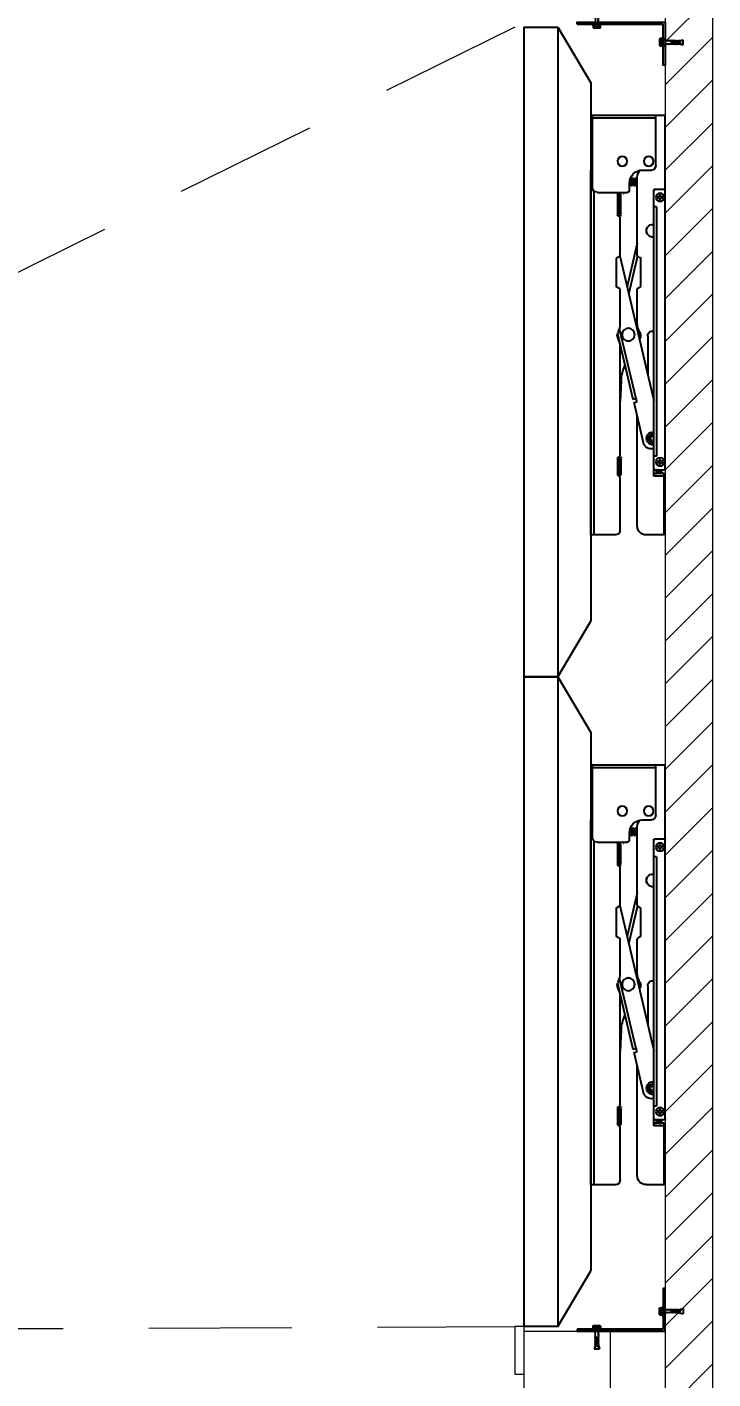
# Model space of a CAD drawing. Header units: millimetres. Extents: x 8133 to 62705, y 443 to 14530.
# Drawn here: x 44499 to 45218, y 4106 to 5525 of the extents above; entities that cross this region are included whole.
import ezdxf

# ---------------------------------------------------------------- set-up
doc = ezdxf.new("R2010")
doc.units = ezdxf.units.MM
doc.header["$LTSCALE"] = 300
doc.linetypes.add('D2', pattern=[6.5, 2.5, -1.5, 2.5])
doc.layers.get('Defpoints').update_dxf_attribs({"color": 163})
doc.layers.add('------19 Communication Etc', color=3, linetype='Continuous')
doc.layers.add('-----31 Base Plan', color=8, linetype='Continuous', lineweight=0)
doc.styles.get("Standard").update_dxf_attribs({"font": ''})
doc.styles.get('Standard').set_extended_font_data('Dotum')
doc.dimstyles.new('ML', dxfattribs={"dimscale": 600, "dimtxt": 0.18, "dimasz": 0.18, "dimexe": 0.18, "dimexo": 0.0625, "dimgap": 0.09, "dimtad": 1, "dimdsep": 46, "dimtxsty": 'Standard', "dimcen": 0.09, "dimclrd": 1, "dimclre": 1, "dimclrt": 1, "dimadec": 0, "dimazin": 0, "dimtfac": 1, "dimtdec": 4, "dimtix": 1, "dimtofl": 0, "dimtmove": 1, "dimatfit": 3, "dimfxl": 1, "dimtolj": 1, "dimtzin": 0, "dimarcsym": 0})

# ---------------------------------------------------------------- blocks, each defined once
blk = doc.blocks.new('55비디오월 s')
at = {"color": 3}
for p, q in [((7231.4, -79682.6), (7196.7, -79741.1)), ((7231.4, -79682.6), (7231.4, -80364.3)), ((7231.4, -80364.3), (7196.7, -80305.8))]:
    blk.add_line(p, q, dxfattribs=at)
at = {"color": 4, "linetype": 'Continuous', "lineweight": -3}
for p, q in [((7118.7, -80146.3), (7118.7, -79775.5)), ((7118.7, -79775.5), (7196.7, -79775.5)), ((7128.7, -79828), (7128.7, -79775.5)), ((7128.7, -79778.2), (7194.9, -79778.2)), ((7194.9, -79851.4), (7194.9, -79775.5)), ((7194.9, -79778.2), (7196.7, -79778.2)), ((7194.9, -79779.1), (7196.7, -79779.1)), ((7196.7, -79775.5), (7196.7, -79837.2)), ((7129.8, -79830.9), (7129.7, -79830.9)), ((7142.5, -79832.6), (7133.3, -79832.6)), ((7148.1, -79922.1), (7148.1, -79840.1)), ((7194.9, -79831.5), (7196.7, -79831.5)), ((7194.9, -79832.4), (7196.7, -79832.4)), ((7194.9, -79832.7), (7196.7, -79832.7)), ((7196.7, -80215.5), (7196.7, -79832.7)), ((7119.6, -79853), (7129.8, -79853)), ((7129.9, -79853), (7130.7, -79853)), ((7130.7, -80153.7), (7130.7, -79853)), ((7148.1, -79842.4), (7149.1, -79842.4)), ((7148.1, -79847.9), (7150, -79847.9)), ((7149.9, -79842.4), (7152.3, -79842.4)), ((7150.8, -79847.9), (7153.2, -79847.9)), ((7153.1, -79842.4), (7155.5, -79842.4)), ((7154, -79847.9), (7156.3, -79847.9)), ((7156.3, -79854.2), (7156.3, -79846.4)), ((7193.4, -80215.5), (7193.4, -79854.7)), ((7121.5, -79861.8), (7121.5, -79860.8)), ((7121.5, -79860.8), (7123.8, -79860.8)), ((7123.8, -79861.8), (7121.5, -79861.8)), ((7123.8, -79860.8), (7123.8, -79858.5)), ((7123.8, -79858.5), (7124.7, -79858.5)), ((7123.8, -79864.1), (7123.8, -79861.8)), ((7124.7, -79864.1), (7123.8, -79864.1)), ((7124.7, -79858.5), (7124.7, -79860.8)), ((7124.7, -79860.8), (7127, -79860.8)), ((7124.7, -79861.8), (7124.7, -79864.1)), ((7127, -79861.8), (7124.7, -79861.8)), ((7127, -79860.8), (7127, -79861.8)), ((7190.3, -79856.1), (7158.2, -79856.1)), ((7162.4, -79857.2), (7162.3, -79857.3)), ((7165.5, -79877.4), (7165.5, -79858.1)), ((7166.6, -79858.1), (7165.5, -79858.1)), ((7166.6, -79859), (7165.5, -79859)), ((7166.2, -79856.7), (7166.2, -79856.1)), ((7166.9, -79856.7), (7166.2, -79856.7)), ((7166.6, -79857.1), (7166.6, -79880.2)), ((7167.7, -79857.6), (7166.6, -79857.6)), ((7166.7, -79856.7), (7166.7, -79856.5)), ((7167, -79856.8), (7166.8, -79856.8)), ((7166.8, -79880.5), (7166.8, -79857.3)), ((7167.4, -79857.3), (7166.8, -79857.3)), ((7167.4, -79880.5), (7167.4, -79857.3)), ((7167.7, -79880.2), (7167.7, -79857.6)), ((7167.7, -79858.1), (7168.3, -79858.1)), ((7167.7, -79859), (7168.3, -79859)), ((7168.3, -79857.2), (7168.1, -79857.2)), ((7168.3, -79880.6), (7168.3, -79857.2)), ((7193.6, -79857.2), (7193.6, -79857.3)), ((7127.9, -79871.4), (7127.9, -80133)), ((7127.9, -79871.4), (7130.7, -79871.4)), ((7165, -79880.6), (7165, -79880.5)), ((7165.5, -79877.4), (7166.6, -79877.4)), ((7166.2, -79922.1), (7166.2, -79882.5)), ((7167.7, -79880.2), (7166.6, -79880.2)), ((7166.8, -79880.5), (7167.4, -79880.5)), ((7168.3, -79877.4), (7167.7, -79877.4)), ((7168.1, -79880.6), (7168.3, -79880.6)), ((7168.7, -79880.6), (7168.7, -79880.5)), ((7148.1, -79909.3), (7158.8, -79954.8)), ((7166.3, -79922.6), (7130.7, -80074.6)), ((7144.4, -79954.3), (7144.4, -79925.8)), ((7147.9, -79922.8), (7157.1, -79961.9)), ((7168.1, -79923.9), (7168.1, -79923.9)), ((7170, -79954.3), (7170, -79925.8)), ((7148.1, -79992.5), (7148.1, -79958)), ((7166.2, -79993.4), (7166.2, -79958)), ((7168.1, -79956.2), (7168.1, -79956.2)), ((7137, -80006.8), (7137, -80047.5)), ((7146.2, -80005.9), (7146.5, -80007.3)), ((7166.9, -79998.8), (7149.6, -80072.5)), ((7168.9, -80004.4), (7152.8, -80073.2)), ((7168, -80008.3), (7168.3, -80009.6)), ((7166.2, -80132.1), (7166.2, -80019.1)), ((7164.9, -80053.5), (7166.2, -80075.5)), ((7141.6, -80118.9), (7151.5, -80076.7)), ((7148.3, -80076), (7149.2, -80072.4)), ((7151.5, -80076.7), (7148.3, -80076)), ((7152.8, -80073.2), (7149.2, -80072.4)), ((7148.1, -80206.2), (7148.1, -80091.1)), ((7131, -80111.7), (7130.7, -80112)), ((7130.7, -80116.3), (7132.6, -80116.7)), ((7130.7, -80124.8), (7131.6, -80125)), ((7133.6, -80112.3), (7131, -80111.7)), ((7132.6, -80116.7), (7134.4, -80114.8)), ((7134.4, -80114.8), (7133.6, -80112.3)), ((7121.5, -80138.5), (7123.8, -80138.5)), ((7121.5, -80139.4), (7121.5, -80138.5)), ((7123.8, -80139.4), (7121.5, -80139.4)), ((7123.8, -80136.2), (7124.7, -80136.2)), ((7123.8, -80138.5), (7123.8, -80136.2)), ((7123.8, -80141.7), (7123.8, -80139.4)), ((7124.7, -80136.2), (7124.7, -80138.5)), ((7124.7, -80138.5), (7127, -80138.5)), ((7127, -80139.4), (7124.7, -80139.4)), ((7124.7, -80139.4), (7124.7, -80141.7)), ((7127, -80138.5), (7127, -80139.4)), ((7127.9, -80133), (7130.7, -80133)), ((7164.6, -80133.9), (7164.6, -80134.1)), ((7165, -80137.2), (7166.1, -80137.2)), ((7165, -80152.3), (7165, -80137.2)), ((7167.2, -80134.3), (7166.1, -80134.3)), ((7166.1, -80134.3), (7166.1, -80152.8)), ((7166.9, -80134.1), (7166.4, -80134.1)), ((7166.4, -80153.1), (7166.4, -80134.1)), ((7166.9, -80153.1), (7166.9, -80134.1)), ((7167.2, -80152.8), (7167.2, -80134.3)), ((7167.8, -80137.2), (7167.2, -80137.2)), ((7167.8, -80152.3), (7167.8, -80137.2)), ((7168.3, -80133.9), (7168.1, -80133.9)), ((7168.3, -80133.9), (7168.3, -80134.1)), ((7168.3, -80153.2), (7168.3, -80133.9)), ((7129.8, -80147.2), (7119.6, -80147.2)), ((7119.8, -80215.5), (7119.8, -80151.4)), ((7119.8, -80153.7), (7130.7, -80153.7)), ((7120.3, -80150.9), (7130.7, -80150.9)), ((7120.3, -80150.9), (7120.3, -80153.7)), ((7123.2, -80147.3), (7122.6, -80147.6)), ((7122.6, -80147.6), (7122.6, -80147.7)), ((7122.6, -80147.6), (7122.6, -80147.6)), ((7122.6, -80147.8), (7122.6, -80147.7)), ((7122.6, -80147.8), (7123.2, -80148.1)), ((7123.2, -80148.2), (7122.6, -80148.5)), ((7122.6, -80148.6), (7122.6, -80148.7)), ((7122.6, -80148.5), (7122.6, -80148.6)), ((7122.6, -80148.7), (7123.2, -80149)), ((7122.6, -80148.7), (7122.6, -80148.7)), ((7123.2, -80149.1), (7122.6, -80149.5)), ((7122.6, -80149.5), (7122.6, -80149.6)), ((7122.6, -80149.5), (7122.6, -80149.5)), ((7122.6, -80149.6), (7123.2, -80149.9)), ((7122.6, -80149.6), (7122.6, -80149.6)), ((7123.2, -80150.1), (7122.6, -80150.4)), ((7122.6, -80150.4), (7122.6, -80150.5)), ((7122.6, -80150.4), (7122.6, -80150.4)), ((7122.6, -80150.5), (7123.2, -80150.8)), ((7122.6, -80150.5), (7122.6, -80150.5)), ((7123.2, -80147.3), (7123.2, -80147.3)), ((7123.2, -80148.2), (7123.2, -80148.2)), ((7123.2, -80149.1), (7123.2, -80149.1)), ((7124.7, -80141.7), (7123.8, -80141.7)), ((7127.5, -80147.6), (7128.1, -80147.3)), ((7128.1, -80148.1), (7127.5, -80147.7)), ((7127.5, -80148.5), (7128.1, -80148.2)), ((7127.5, -80148.5), (7127.5, -80148.5)), ((7128.1, -80149), (7127.5, -80148.7)), ((7127.5, -80148.7), (7127.5, -80148.7)), ((7127.5, -80148.7), (7127.6, -80148.7)), ((7127.5, -80149.5), (7128.1, -80149.1)), ((7127.5, -80149.5), (7127.5, -80149.5)), ((7128.1, -80149.9), (7127.5, -80149.6)), ((7127.5, -80150.4), (7128.1, -80150.1)), ((7127.5, -80150.4), (7127.5, -80150.4)), ((7128.1, -80150.8), (7127.5, -80150.5)), ((7128.1, -80147.2), (7128.1, -80147.3)), ((7128.1, -80147.3), (7128.1, -80147.3)), ((7128.1, -80148.1), (7128.1, -80148.1)), ((7128.1, -80148.1), (7128.1, -80148.2)), ((7128.1, -80148.2), (7128.1, -80148.2)), ((7128.1, -80149), (7128.1, -80149)), ((7128.1, -80149), (7128.1, -80149.1)), ((7128.1, -80149), (7128.1, -80149)), ((7128.1, -80149.1), (7128.1, -80149.1)), ((7128.1, -80149.9), (7128.1, -80149.9)), ((7128.1, -80149.9), (7128.1, -80150)), ((7128.1, -80150.1), (7128.1, -80150)), ((7128.1, -80150.8), (7128.1, -80150.9)), ((7128.1, -80150.9), (7128.1, -80150.9)), ((7129.9, -80147.2), (7130.7, -80147.2)), ((7130, -80153.7), (7130, -80150.9)), ((7166.1, -80151.4), (7165, -80151.4)), ((7166.1, -80152.3), (7165, -80152.3)), ((7167.2, -80152.8), (7166.1, -80152.8)), ((7166.4, -80153.1), (7166.9, -80153.1)), ((7167.2, -80151.4), (7167.8, -80151.4)), ((7167.2, -80152.3), (7167.8, -80152.3)), ((7167.4, -80153), (7167.4, -80152.3)), ((7168.3, -80153), (7167.4, -80153)), ((7168.1, -80153.2), (7168.3, -80153.2)), ((7166.2, -80210.9), (7166.2, -80155.1)), ((7119.8, -80215.5), (7138.9, -80215.5)), ((7170.8, -80215.5), (7196.7, -80215.5))]:
    blk.add_line(p, q, dxfattribs=at)
at = {"color": 3}
for points in [[(7231.4, -80364.3), (7266.6, -80364.3), (7266.6, -79682.6), (7231.4, -79682.6)], [(7196.7, -79741.1), (7196.7, -80305.8)]]:
    blk.add_lwpolyline(points, dxfattribs=at)
at = {"color": 4, "linetype": 'Continuous', "lineweight": -3}
for points in [[(7149.1, -79841.1), (7149, -79841.1), (7148.8, -79841.2), (7148.7, -79841.3), (7148.6, -79841.5), (7148.5, -79841.7), (7148.5, -79842), (7148.4, -79842.3), (7148.3, -79842.4)], [(7151, -79848.6), (7151, -79848.5), (7150.9, -79848.5), (7150.9, -79848.4), (7150.9, -79848.2), (7150.8, -79848), (7150.7, -79847.7), (7150.7, -79847.4), (7150.6, -79847.1), (7150.6, -79846.7), (7150.5, -79846.3), (7150.5, -79845.9), (7150.4, -79845.5), (7150.3, -79845), (7150.3, -79844.5), (7150.2, -79844), (7150.1, -79843.6), (7150.1, -79843.1), (7150, -79842.8), (7149.9, -79842.4), (7149.9, -79842.1), (7149.8, -79841.9), (7149.7, -79841.7), (7149.7, -79841.5), (7149.6, -79841.3), (7149.5, -79841.2), (7149.3, -79841.1), (7149.1, -79841.1)], [(7152.4, -79841.1), (7152.3, -79841.1), (7152.1, -79841.2), (7151.9, -79841.3), (7151.8, -79841.5), (7151.8, -79841.7), (7151.7, -79841.9), (7151.6, -79842.2), (7151.6, -79842.4)], [(7153.6, -79845.6), (7153.5, -79844.7), (7153.5, -79844.3), (7153.4, -79843.8), (7153.3, -79843.4), (7153.3, -79843), (7153.2, -79842.6), (7153.1, -79842.2), (7153, -79841.9), (7153, -79841.7), (7152.9, -79841.5), (7152.8, -79841.3), (7152.7, -79841.2), (7152.5, -79841.1), (7152.4, -79841.1)], [(7155.3, -79841.2), (7155.3, -79841.2), (7155.1, -79841.3), (7155.1, -79841.5), (7155, -79841.7), (7154.9, -79841.9), (7154.8, -79842.2), (7154.8, -79842.4)], [(7148.1, -79848.8), (7148.1, -79848.7), (7148.2, -79848.4), (7148.3, -79848.2), (7148.3, -79847.9)], [(7148.9, -79841.8), (7148.9, -79841.8), (7148.9, -79841.9), (7149, -79842), (7149, -79842.2), (7149.1, -79842.4), (7149.1, -79842.7), (7149.2, -79842.9), (7149.2, -79843.3), (7149.3, -79843.7), (7149.4, -79844.1), (7149.4, -79844.5), (7149.5, -79844.9), (7149.6, -79845.4), (7149.6, -79845.9), (7149.7, -79846.4), (7149.8, -79846.8), (7149.8, -79847.2), (7149.9, -79847.6), (7150, -79848), (7150, -79848.3), (7150.1, -79848.5), (7150.2, -79848.7), (7150.2, -79848.9), (7150.3, -79849), (7150.4, -79849.2), (7150.6, -79849.3), (7150.7, -79849.3)], [(7150.7, -79849.3), (7150.8, -79849.3), (7151, -79849.2), (7151.2, -79849), (7151.3, -79848.9), (7151.4, -79848.7), (7151.4, -79848.4), (7151.5, -79848.1), (7151.5, -79847.9)], [(7152.1, -79841.8), (7152.1, -79841.8), (7152.2, -79841.9), (7152.2, -79842), (7152.3, -79842.2), (7152.3, -79842.5), (7152.4, -79842.8), (7152.4, -79843.1), (7152.5, -79843.5), (7152.6, -79843.9), (7152.6, -79844.4), (7152.7, -79844.9), (7152.8, -79845.4), (7152.8, -79845.9), (7152.9, -79846.4), (7153, -79846.8), (7153.1, -79847.3), (7153.1, -79847.6), (7153.2, -79848), (7153.3, -79848.3), (7153.3, -79848.5), (7153.4, -79848.7), (7153.5, -79848.9), (7153.5, -79849), (7153.7, -79849.2), (7153.9, -79849.3), (7154, -79849.3)], [(7154.2, -79848.6), (7154.2, -79848.5), (7154.2, -79848.5), (7154.1, -79848.4), (7154.1, -79848.2), (7154, -79848), (7154, -79847.7), (7153.9, -79847.5), (7153.9, -79847.1), (7153.8, -79846.8), (7153.8, -79846.4), (7153.7, -79846), (7153.6, -79845.6)], [(7154, -79849.3), (7154.1, -79849.3), (7154.3, -79849.2), (7154.4, -79849), (7154.5, -79848.9), (7154.6, -79848.7), (7154.6, -79848.4), (7154.7, -79848.2), (7154.8, -79847.9)], [(7155.4, -79841.8), (7155.4, -79841.8), (7155.4, -79841.8), (7155.4, -79841.9), (7155.4, -79842), (7155.5, -79842.1), (7155.5, -79842.2)], [(7155.5, -79842.2), (7155.6, -79842.5), (7155.6, -79843), (7155.7, -79843.5), (7155.8, -79844.1), (7155.9, -79844.6)], [(7155.9, -79844.6), (7156.1, -79845.8), (7156.1, -79846.3)], [(7156.1, -79846.3), (7156.2, -79846.8), (7156.3, -79847.2), (7156.3, -79847.6)], [(7123.2, -80147.2), (7123.2, -80147.2), (7123.2, -80147.3), (7123.2, -80147.3)], [(7123.2, -80148.1), (7123.2, -80148.1), (7123.2, -80148.1), (7123.2, -80148.2), (7123.2, -80148.2), (7123.2, -80148.2)], [(7123.2, -80149), (7123.2, -80149), (7123.2, -80149), (7123.2, -80149.1), (7123.2, -80149.1), (7123.2, -80149.1)], [(7123.2, -80149.9), (7123.2, -80149.9), (7123.2, -80150)], [(7123.2, -80150), (7123.2, -80150), (7123.2, -80150)], [(7123.2, -80150), (7123.2, -80150.1), (7123.2, -80150.1)], [(7123.2, -80150.8), (7123.2, -80150.8), (7123.2, -80150.9), (7123.2, -80150.9)], [(7127.5, -80147.7), (7127.5, -80147.7), (7127.5, -80147.7), (7127.5, -80147.7), (7127.5, -80147.6), (7127.5, -80147.6)], [(7127.5, -80148.6), (7127.5, -80148.6), (7127.5, -80148.6), (7127.5, -80148.5)], [(7127.5, -80148.7), (7127.5, -80148.6), (7127.5, -80148.6)], [(7127.5, -80149.6), (7127.5, -80149.6), (7127.5, -80149.6), (7127.5, -80149.5), (7127.5, -80149.5), (7127.5, -80149.5)], [(7127.5, -80150.5), (7127.5, -80150.5), (7127.5, -80150.5), (7127.5, -80150.4)], [(7127.5, -80150.4), (7127.5, -80150.4), (7127.5, -80150.4)]]:
    blk.add_lwpolyline(points, dxfattribs=at)
for centre, radius in [((7136.1, -79823.4), 5.12), ((7136.1, -79823.4), 5.09), ((7163.7, -79823.4), 5.12), ((7163.7, -79823.4), 5.09), ((7124.2, -79861.3), 4.38), ((7157.4, -80005.3), 6.71), ((7157.4, -80005.3), 6.67), ((7124.2, -80138.9), 4.38)]:
    blk.add_circle(centre, radius, dxfattribs=at)
for centre, radius, start, end in [((7133.3, -79828), 4.61, 180, 270), ((7142.5, -79846.4), 13.8, 0, 90), ((7138.9, -79840.1), 9.21, 0, 53.5893), ((7119.6, -79853.9), 0.921, 90, 180), ((7129.8, -79853.9), 0.921, 0, 90), ((7158.2, -79854.2), 1.84, 180, 270), ((7190.3, -79851.4), 4.61, 270, 0), ((7168.1, -79855.3), 1.84, 203.6216, 270), ((7166.8, -79857.1), 0.276, 90, 180), ((7166.8, -79857.6), 0.276, 90, 180), ((7167.4, -79857.6), 0.276, 0, 90), ((7165, -79877.4), 3.22, 270, 282.8691), ((7168.7, -79877.4), 3.22, 180, 227.4302), ((7168.1, -79882.5), 1.84, 90, 180), ((7166.8, -79880.2), 0.276, 180, 270), ((7167.4, -79880.2), 0.276, 270, 0), ((7165, -79877.4), 3.22, 326.123, 0), ((7168.7, -79877.4), 3.22, 257.1309, 270), ((7131.8, -79896.3), 6.71, 260.4849, 99.5151), ((7131.8, -79896.3), 6.67, 260.4329, 99.5671), ((7146.3, -79925.8), 1.84, 90, 180), ((7146.3, -79922.1), 1.84, 270, 0), ((7168.1, -79922.1), 1.84, 180, 270), ((7168.1, -79925.8), 1.84, 0, 90), ((7146.3, -79954.3), 1.84, 180, 270), ((7168.1, -79954.3), 1.84, 270, 0), ((7146.3, -79958), 1.84, 0, 90), ((7168.1, -79958), 1.84, 90, 180), ((7125.1, -79992.5), 23, 332.1747, 0), ((7189.3, -79993.4), 23, 180, 205.8419), ((7131.8, -80006.8), 5.25, 0, 102.1817), ((7151.1, -80006.3), 6.45, 152.1747, 207.8253), ((7125.1, -80020), 23, 25.6063, 27.8253), ((7191, -79995.4), 46.1, 189.3767, 193.2025), ((7189.3, -80019.1), 23, 154.1581, 180), ((7162.7, -80006.3), 6.45, 334.1581, 25.8419), ((7118.9, -80056.4), 46.1, 3.6183, 23.6492), ((7131.8, -80114.2), 6.68, 260.4667, 99.5508), ((7131.8, -80114.2), 4.61, 256.0438, 103.8994), ((7131.8, -80114.2), 4.14, 254.4593, 105.5124), ((7133.5, -80117), 8.29, 256.7975, 346.7975), ((7164.6, -80137.2), 3.22, 77.1309, 90), ((7168.3, -80137.2), 3.22, 132.5698, 180), ((7166.4, -80134.3), 0.276, 90, 180), ((7168.1, -80132.1), 1.84, 180, 270), ((7166.9, -80134.3), 0.276, 0, 90), ((7164.6, -80137.2), 3.22, 0, 33.877), ((7168.3, -80137.2), 3.22, 90, 102.8691), ((7119.6, -80146.3), 0.921, 180, 270), ((7120.3, -80151.4), 0.461, 90, 180), ((7127.5, -80148.7), 0.00985, 350.1372, 359.9527), ((7129.8, -80146.3), 0.921, 270, 0), ((7166.4, -80152.8), 0.276, 180, 270), ((7168.1, -80155.1), 1.84, 90, 180), ((7166.9, -80152.8), 0.276, 270, 0), ((7138.9, -80206.2), 9.21, 270, 0), ((7170.8, -80210.9), 4.61, 180, 270)]:
    blk.add_arc(centre, radius, start, end, dxfattribs=at)
for points, knots in [([(7125.3, -80147.4), (7125.2, -80147.4), (7124.8, -80147.4), (7124.4, -80147.5), (7123.9, -80147.5), (7123.5, -80147.5), (7123.2, -80147.5), (7123, -80147.5), (7122.9, -80147.6), (7122.8, -80147.6), (7122.7, -80147.6), (7122.6, -80147.6), (7122.6, -80147.6), (7122.6, -80147.6)], [0, 0, 0, 0, 0.184088, 0.361932, 0.527464, 0.675084, 0.799793, 0.852213, 0.897406, 0.93501, 0.964728, 0.98639, 1, 1, 1, 1]), ([(7122.6, -80147.7), (7122.6, -80147.7), (7122.6, -80147.7), (7122.6, -80147.7), (7122.6, -80147.7), (7122.6, -80147.7), (7122.7, -80147.7), (7122.7, -80147.7), (7122.8, -80147.7), (7122.9, -80147.7), (7123.1, -80147.7), (7123.2, -80147.6), (7123.5, -80147.6), (7123.8, -80147.6), (7124.3, -80147.6), (7124.8, -80147.5), (7125.2, -80147.5), (7125.3, -80147.5)], [0, 0, 0, 0, 0.002851, 0.007273, 0.013775, 0.0225, 0.033493, 0.046753, 0.079996, 0.122, 0.172381, 0.230685, 0.29635, 0.447231, 0.619287, 0.805931, 1, 1, 1, 1]), ([(7125.3, -80148.3), (7125.2, -80148.3), (7124.8, -80148.3), (7124.4, -80148.4), (7123.9, -80148.4), (7123.5, -80148.4), (7123.2, -80148.4), (7123, -80148.5), (7122.9, -80148.5), (7122.8, -80148.5), (7122.7, -80148.5), (7122.6, -80148.5), (7122.6, -80148.5), (7122.6, -80148.5)], [0, 0, 0, 0, 0.184088, 0.361941, 0.527482, 0.675101, 0.799804, 0.852221, 0.897411, 0.935013, 0.964729, 0.986391, 1, 1, 1, 1]), ([(7122.6, -80148.7), (7122.6, -80148.7), (7122.6, -80148.7), (7122.6, -80148.7), (7122.6, -80148.6), (7122.6, -80148.6), (7122.7, -80148.6), (7122.7, -80148.6), (7122.8, -80148.6), (7122.9, -80148.6), (7123.1, -80148.6), (7123.2, -80148.6), (7123.5, -80148.5), (7123.8, -80148.5), (7124.3, -80148.5), (7124.8, -80148.5), (7125.2, -80148.4), (7125.3, -80148.4)], [0, 0, 0, 0, 0.002851, 0.007275, 0.01378, 0.022505, 0.033499, 0.04676, 0.080003, 0.122004, 0.172381, 0.230682, 0.296345, 0.447227, 0.619285, 0.805929, 1, 1, 1, 1]), ([(7125.3, -80149.2), (7125.2, -80149.2), (7124.8, -80149.3), (7124.4, -80149.3), (7123.9, -80149.3), (7123.5, -80149.3), (7123.2, -80149.4), (7123, -80149.4), (7122.9, -80149.4), (7122.8, -80149.4), (7122.7, -80149.4), (7122.6, -80149.4), (7122.6, -80149.5), (7122.6, -80149.5)], [0, 0, 0, 0, 0.184093, 0.361952, 0.527496, 0.675119, 0.799818, 0.852232, 0.897418, 0.935015, 0.96473, 0.98639, 1, 1, 1, 1]), ([(7122.6, -80149.6), (7122.6, -80149.6), (7122.6, -80149.6), (7122.6, -80149.6), (7122.6, -80149.6), (7122.6, -80149.6), (7122.7, -80149.6), (7122.7, -80149.5), (7122.8, -80149.5), (7122.9, -80149.5), (7123.1, -80149.5), (7123.2, -80149.5), (7123.5, -80149.5), (7123.8, -80149.4), (7124.3, -80149.4), (7124.8, -80149.4), (7125.2, -80149.4), (7125.3, -80149.4)], [0, 0, 0, 0, 0.002851, 0.007274, 0.013777, 0.022503, 0.033496, 0.046756, 0.079998, 0.122002, 0.172383, 0.230687, 0.296353, 0.447237, 0.619294, 0.805934, 1, 1, 1, 1]), ([(7125.3, -80150.2), (7125.2, -80150.2), (7124.8, -80150.2), (7124.4, -80150.2), (7123.9, -80150.2), (7123.5, -80150.3), (7123.2, -80150.3), (7123, -80150.3), (7122.9, -80150.3), (7122.8, -80150.3), (7122.7, -80150.3), (7122.6, -80150.4), (7122.6, -80150.4), (7122.6, -80150.4)], [0, 0, 0, 0, 0.184088, 0.361939, 0.527482, 0.675105, 0.799809, 0.852227, 0.897416, 0.935016, 0.964731, 0.986391, 1, 1, 1, 1]), ([(7122.6, -80150.5), (7122.6, -80150.5), (7122.6, -80150.5), (7122.6, -80150.5), (7122.6, -80150.5), (7122.6, -80150.5), (7122.7, -80150.5), (7122.7, -80150.5), (7122.8, -80150.4), (7122.9, -80150.4), (7123.1, -80150.4), (7123.2, -80150.4), (7123.5, -80150.4), (7123.8, -80150.4), (7124.3, -80150.3), (7124.8, -80150.3), (7125.2, -80150.3), (7125.3, -80150.3)], [0, 0, 0, 0, 0.002851, 0.007274, 0.013777, 0.022503, 0.033497, 0.046759, 0.080004, 0.122012, 0.172396, 0.230703, 0.296371, 0.447255, 0.619301, 0.805932, 1, 1, 1, 1]), ([(7127.5, -80147.6), (7127.5, -80147.6), (7127.5, -80147.6), (7127.4, -80147.7), (7127.4, -80147.7), (7127.3, -80147.7), (7127.2, -80147.7), (7127, -80147.7), (7126.7, -80147.7), (7126.3, -80147.8), (7125.9, -80147.8), (7125.5, -80147.8), (7125.1, -80147.9), (7124.7, -80147.9), (7124.3, -80147.9), (7124.1, -80147.9), (7123.9, -80147.9), (7123.8, -80148), (7123.6, -80148), (7123.5, -80148), (7123.4, -80148), (7123.3, -80148), (7123.3, -80148), (7123.2, -80148), (7123.2, -80148), (7123.2, -80148), (7123.2, -80148), (7123.2, -80148.1), (7123.1, -80148.1), (7123.1, -80148.1), (7123.1, -80148.1), (7123.2, -80148.1), (7123.2, -80148.1)], [0, 0, 0, 0, 0.00855, 0.021539, 0.038956, 0.060691, 0.086549, 0.116304, 0.186343, 0.268164, 0.35865, 0.454346, 0.551591, 0.646666, 0.735933, 0.777309, 0.815984, 0.851583, 0.883774, 0.91225, 0.93675, 0.957054, 0.965577, 0.972996, 0.979302, 0.984492, 0.988583, 0.991624, 0.993755, 0.995382, 0.997281, 1, 1, 1, 1]), ([(7127.5, -80148.5), (7127.5, -80148.6), (7127.5, -80148.6), (7127.4, -80148.6), (7127.4, -80148.6), (7127.3, -80148.6), (7127.2, -80148.6), (7127, -80148.6), (7126.7, -80148.7), (7126.3, -80148.7), (7125.9, -80148.7), (7125.5, -80148.7), (7125.1, -80148.8), (7124.7, -80148.8), (7124.3, -80148.8), (7124.1, -80148.8), (7123.9, -80148.9), (7123.8, -80148.9), (7123.6, -80148.9), (7123.5, -80148.9), (7123.4, -80148.9), (7123.3, -80148.9), (7123.3, -80148.9), (7123.2, -80148.9), (7123.2, -80149), (7123.2, -80149), (7123.2, -80149), (7123.2, -80149), (7123.1, -80149), (7123.1, -80149), (7123.1, -80149), (7123.2, -80149), (7123.2, -80149)], [0, 0, 0, 0, 0.008573, 0.021582, 0.039016, 0.060763, 0.086632, 0.116393, 0.186435, 0.268247, 0.358716, 0.454388, 0.551607, 0.646655, 0.735901, 0.777269, 0.815938, 0.851534, 0.883724, 0.912203, 0.936708, 0.957021, 0.965549, 0.972975, 0.979288, 0.984486, 0.988584, 0.991634, 0.993771, 0.9954, 0.997292, 1, 1, 1, 1]), ([(7127.5, -80149.5), (7127.5, -80149.5), (7127.5, -80149.5), (7127.4, -80149.5), (7127.4, -80149.5), (7127.3, -80149.5), (7127.2, -80149.5), (7127, -80149.6), (7126.7, -80149.6), (7126.3, -80149.6), (7125.9, -80149.6), (7125.5, -80149.7), (7125.1, -80149.7), (7124.7, -80149.7), (7124.3, -80149.7), (7124.1, -80149.8), (7123.9, -80149.8), (7123.8, -80149.8), (7123.6, -80149.8), (7123.5, -80149.8), (7123.4, -80149.8), (7123.3, -80149.9), (7123.3, -80149.9), (7123.2, -80149.9), (7123.2, -80149.9), (7123.2, -80149.9), (7123.2, -80149.9), (7123.2, -80149.9), (7123.1, -80149.9), (7123.1, -80149.9), (7123.1, -80149.9), (7123.2, -80149.9), (7123.2, -80149.9)], [0, 0, 0, 0, 0.008582, 0.021601, 0.039044, 0.060801, 0.086679, 0.116448, 0.186504, 0.268326, 0.358801, 0.454476, 0.551693, 0.646736, 0.735973, 0.777336, 0.815999, 0.851588, 0.883771, 0.912242, 0.936739, 0.957043, 0.965568, 0.972989, 0.979298, 0.984492, 0.988586, 0.991631, 0.993766, 0.995394, 0.997288, 1, 1, 1, 1]), ([(7127.5, -80150.4), (7127.5, -80150.4), (7127.4, -80150.4), (7127.3, -80150.4), (7127.2, -80150.5), (7126.9, -80150.5), (7126.6, -80150.5), (7126.2, -80150.5), (7125.8, -80150.6), (7125.4, -80150.6), (7125, -80150.6), (7124.6, -80150.7), (7124.3, -80150.7), (7124, -80150.7), (7123.9, -80150.7), (7123.7, -80150.7), (7123.6, -80150.7), (7123.5, -80150.7), (7123.4, -80150.8), (7123.3, -80150.8), (7123.3, -80150.8), (7123.2, -80150.8), (7123.2, -80150.8), (7123.2, -80150.8), (7123.2, -80150.8), (7123.2, -80150.8), (7123.1, -80150.8), (7123.1, -80150.8), (7123.1, -80150.8), (7123.2, -80150.8), (7123.2, -80150.8)], [0, 0, 0, 0, 0.012481, 0.029163, 0.074668, 0.135046, 0.208179, 0.291458, 0.381899, 0.476253, 0.571127, 0.663109, 0.748893, 0.788485, 0.825401, 0.859304, 0.8899, 0.916911, 0.940111, 0.959301, 0.967346, 0.974343, 0.980283, 0.985166, 0.989012, 0.991874, 0.993896, 0.99548, 0.99735, 1, 1, 1, 1]), ([(7123.5, -80147.2), (7123.4, -80147.2), (7123.4, -80147.2), (7123.3, -80147.3), (7123.2, -80147.3), (7123.2, -80147.3), (7123.2, -80147.3)], [0, 0, 0, 0, 0.361364, 0.649798, 0.862861, 1, 1, 1, 1]), ([(7127.5, -80147.7), (7127.5, -80147.8), (7127.5, -80147.8), (7127.6, -80147.8), (7127.6, -80147.8), (7127.5, -80147.8), (7127.5, -80147.8), (7127.5, -80147.8), (7127.5, -80147.8), (7127.5, -80147.8), (7127.4, -80147.8), (7127.4, -80147.8), (7127.3, -80147.8), (7127.2, -80147.9), (7127.1, -80147.9), (7126.9, -80147.9), (7126.8, -80147.9), (7126.6, -80147.9), (7126.3, -80147.9), (7126, -80148), (7125.6, -80148), (7125.2, -80148), (7124.8, -80148), (7124.4, -80148.1), (7124, -80148.1), (7123.7, -80148.1), (7123.5, -80148.1), (7123.4, -80148.2), (7123.3, -80148.2), (7123.3, -80148.2), (7123.2, -80148.2), (7123.2, -80148.2), (7123.2, -80148.2)], [0, 0, 0, 0, 0.002719, 0.004618, 0.006245, 0.008376, 0.011417, 0.015508, 0.020698, 0.027004, 0.034423, 0.042946, 0.06325, 0.08775, 0.116226, 0.148417, 0.184016, 0.222691, 0.264067, 0.353334, 0.448409, 0.545654, 0.64135, 0.731836, 0.813657, 0.883696, 0.913451, 0.939309, 0.961044, 0.978461, 0.99145, 1, 1, 1, 1]), ([(7127.6, -80148.7), (7127.6, -80148.7), (7127.5, -80148.7), (7127.5, -80148.7), (7127.5, -80148.7), (7127.4, -80148.7), (7127.3, -80148.8), (7127.1, -80148.8), (7126.9, -80148.8), (7126.6, -80148.8), (7126.3, -80148.9), (7125.9, -80148.9), (7125.5, -80148.9), (7125.1, -80148.9), (7124.7, -80149), (7124.3, -80149), (7123.9, -80149), (7123.7, -80149), (7123.5, -80149.1), (7123.4, -80149.1), (7123.3, -80149.1), (7123.3, -80149.1), (7123.2, -80149.1), (7123.2, -80149.1), (7123.2, -80149.1)], [0, 0, 0, 0, 0.004155, 0.011941, 0.023823, 0.039817, 0.059839, 0.08373, 0.1423, 0.213521, 0.294906, 0.383599, 0.476478, 0.57027, 0.66167, 0.747458, 0.824618, 0.890444, 0.918375, 0.942653, 0.963081, 0.979495, 0.991802, 1, 1, 1, 1]), ([(7127.5, -80149.6), (7127.5, -80149.6), (7127.5, -80149.6), (7127.6, -80149.6), (7127.6, -80149.6), (7127.5, -80149.6), (7127.5, -80149.6), (7127.5, -80149.6), (7127.5, -80149.6), (7127.5, -80149.6), (7127.4, -80149.7), (7127.4, -80149.7), (7127.3, -80149.7), (7127.2, -80149.7), (7127.1, -80149.7), (7127, -80149.7), (7126.8, -80149.7), (7126.7, -80149.7), (7126.4, -80149.8), (7126.1, -80149.8), (7125.7, -80149.8), (7125.3, -80149.8), (7124.9, -80149.9), (7124.5, -80149.9), (7124.1, -80149.9), (7123.8, -80150), (7123.5, -80150), (7123.4, -80150), (7123.3, -80150), (7123.2, -80150), (7123.2, -80150)], [0, 0, 0, 0, 0.002665, 0.004545, 0.006129, 0.00814, 0.010988, 0.014819, 0.019688, 0.025614, 0.032597, 0.040629, 0.059795, 0.082973, 0.109967, 0.140548, 0.174439, 0.211347, 0.250934, 0.336717, 0.428708, 0.523599, 0.617976, 0.708443, 0.79175, 0.864908, 0.925308, 0.970829, 0.987516, 1, 1, 1, 1]), ([(7123.2, -80150), (7123.2, -80150), (7123.2, -80150), (7123.2, -80150), (7123.2, -80150.1)], [0, 0, 0, 0, 0.296806, 1, 1, 1, 1]), ([(7127.5, -80150.5), (7127.5, -80150.5), (7127.5, -80150.5), (7127.6, -80150.5), (7127.6, -80150.5), (7127.5, -80150.5), (7127.5, -80150.5), (7127.5, -80150.6), (7127.5, -80150.6), (7127.5, -80150.6), (7127.4, -80150.6), (7127.4, -80150.6), (7127.3, -80150.6), (7127.2, -80150.6), (7127.1, -80150.6), (7126.9, -80150.6), (7126.7, -80150.7), (7126.4, -80150.7), (7126.1, -80150.7), (7125.7, -80150.7), (7125.3, -80150.8), (7125, -80150.8), (7124.5, -80150.8), (7124.1, -80150.8), (7123.7, -80150.9), (7123.5, -80150.9), (7123.5, -80150.9)], [0, 0, 0, 0, 0.002575, 0.00446, 0.00597, 0.007656, 0.009941, 0.013007, 0.016924, 0.021723, 0.034, 0.049826, 0.069129, 0.091785, 0.117643, 0.14653, 0.212548, 0.287979, 0.370683, 0.458305, 0.548346, 0.638239, 0.725419, 0.881853, 0.94666, 1, 1, 1, 1]), ([(7127.9, -80147.2), (7127.8, -80147.2), (7127.7, -80147.3), (7127.4, -80147.3), (7126.8, -80147.3), (7126.1, -80147.4), (7125.6, -80147.4), (7125.3, -80147.4)], [0, 0, 0, 0, 0.07256, 0.16483, 0.400407, 0.686897, 1, 1, 1, 1]), ([(7125.3, -80147.5), (7125.5, -80147.5), (7125.9, -80147.5), (7126.3, -80147.5), (7126.8, -80147.4), (7127.2, -80147.4), (7127.5, -80147.4), (7127.7, -80147.4), (7127.8, -80147.4), (7127.9, -80147.3), (7128, -80147.3), (7128.1, -80147.3), (7128.1, -80147.3), (7128.1, -80147.3)], [0, 0, 0, 0, 0.184089, 0.361938, 0.52747, 0.675088, 0.799795, 0.852214, 0.897407, 0.93501, 0.964728, 0.98639, 1, 1, 1, 1]), ([(7128.1, -80148.1), (7128.1, -80148.1), (7128.1, -80148.1), (7128.1, -80148.1), (7128.1, -80148.1), (7128.1, -80148.1), (7128, -80148.1), (7128, -80148.1), (7127.9, -80148.1), (7127.8, -80148.2), (7127.6, -80148.2), (7127.5, -80148.2), (7127.2, -80148.2), (7126.9, -80148.2), (7126.4, -80148.3), (7125.9, -80148.3), (7125.5, -80148.3), (7125.3, -80148.3)], [0, 0, 0, 0, 0.002851, 0.007274, 0.013777, 0.022503, 0.033497, 0.046758, 0.080003, 0.12201, 0.172393, 0.2307, 0.296367, 0.447248, 0.619295, 0.805931, 1, 1, 1, 1]), ([(7125.3, -80148.4), (7125.5, -80148.4), (7125.9, -80148.4), (7126.3, -80148.4), (7126.8, -80148.4), (7127.2, -80148.3), (7127.5, -80148.3), (7127.7, -80148.3), (7127.8, -80148.3), (7127.9, -80148.3), (7128, -80148.2), (7128.1, -80148.2), (7128.1, -80148.2), (7128.1, -80148.2)], [0, 0, 0, 0, 0.184081, 0.361916, 0.527449, 0.675069, 0.799778, 0.852199, 0.897394, 0.934999, 0.96472, 0.986385, 1, 1, 1, 1]), ([(7128.1, -80149), (7128.1, -80149), (7128.1, -80149), (7128.1, -80149), (7128, -80149), (7128, -80149.1), (7127.9, -80149.1), (7127.8, -80149.1), (7127.6, -80149.1), (7127.5, -80149.1), (7127.2, -80149.1), (7126.9, -80149.2), (7126.4, -80149.2), (7125.9, -80149.2), (7125.5, -80149.2), (7125.3, -80149.2)], [0, 0, 0, 0, 0.00312, 0.00798, 0.024082, 0.049108, 0.082976, 0.125446, 0.176132, 0.234584, 0.300247, 0.450709, 0.621881, 0.807306, 1, 1, 1, 1]), ([(7125.3, -80149.4), (7125.5, -80149.3), (7125.9, -80149.3), (7126.3, -80149.3), (7126.8, -80149.3), (7127.2, -80149.3), (7127.5, -80149.2), (7127.7, -80149.2), (7127.8, -80149.2), (7127.9, -80149.2), (7128, -80149.2), (7128.1, -80149.2), (7128.1, -80149.1), (7128.1, -80149.1)], [0, 0, 0, 0, 0.184093, 0.361953, 0.527497, 0.675119, 0.79982, 0.852235, 0.897421, 0.935019, 0.964732, 0.986391, 1, 1, 1, 1]), ([(7128.1, -80149.9), (7128.1, -80149.9), (7128.1, -80149.9), (7128.1, -80149.9), (7128.1, -80150), (7128.1, -80150), (7128, -80150), (7128, -80150), (7127.9, -80150), (7127.8, -80150), (7127.6, -80150), (7127.5, -80150), (7127.2, -80150.1), (7126.9, -80150.1), (7126.4, -80150.1), (7125.9, -80150.1), (7125.5, -80150.2), (7125.3, -80150.2)], [0, 0, 0, 0, 0.002851, 0.007275, 0.013778, 0.022503, 0.033496, 0.046756, 0.079997, 0.121998, 0.172376, 0.230677, 0.296341, 0.447223, 0.619282, 0.805928, 1, 1, 1, 1]), ([(7125.3, -80150.3), (7125.5, -80150.3), (7125.9, -80150.3), (7126.3, -80150.2), (7126.8, -80150.2), (7127.2, -80150.2), (7127.5, -80150.1), (7127.7, -80150.1), (7127.8, -80150.1), (7127.9, -80150.1), (7128, -80150.1), (7128.1, -80150.1), (7128.1, -80150.1), (7128.1, -80150.1)], [0, 0, 0, 0, 0.184091, 0.361948, 0.52749, 0.675112, 0.799811, 0.852225, 0.897414, 0.935014, 0.964729, 0.986391, 1, 1, 1, 1]), ([(7127.5, -80150.4), (7127.5, -80150.4), (7127.5, -80150.4), (7127.5, -80150.4), (7127.5, -80150.4)], [0, 0, 0, 0, 0.204244, 1, 1, 1, 1]), ([(7128.1, -80150.9), (7128, -80150.9), (7128, -80150.9), (7127.9, -80150.9), (7127.9, -80150.9)], [0, 0, 0, 0, 0.419106, 1, 1, 1, 1]), ([(7128.1, -80150.9), (7128.1, -80150.9), (7128.1, -80150.9), (7128.1, -80150.9), (7128.1, -80150.9), (7128.1, -80150.9), (7128.1, -80150.9)], [0, 0, 0, 0, 0.127397, 0.324134, 0.612856, 1, 1, 1, 1])]:
    blk.add_open_spline(points, degree=3, knots=knots, dxfattribs=at)
blk = doc.blocks.new('cjfvksghktmsj')
at = {"color": 1, "linetype": 'Continuous'}
for p, q in [((126932, 23711.3), (126932, 23706)), ((126936.4, 23707.1), (126932, 23706)), ((126936.4, 23710.1), (126933.5, 23711)), ((126936.5, 23707), (126933.5, 23706.2)), ((126934, 23710.6), (126936.1, 23707.2)), ((126935.2, 23710.3), (126937.2, 23707.2)), ((126936.7, 23710.4), (126936.4, 23710.1)), ((126936.7, 23710.4), (126936.4, 23710)), ((126936.4, 23710), (126938.4, 23707.2)), ((126936.4, 23707.1), (126936.9, 23706.9)), ((126936.5, 23707), (126937, 23706.8)), ((126937.5, 23710.1), (126936.7, 23710.4)), ((126937.6, 23710), (126936.7, 23710.4)), ((126936.9, 23706.9), (126937.2, 23707.2)), ((126937, 23706.8), (126937.3, 23707.2)), ((126937.2, 23707.2), (126938.1, 23706.9)), ((126937.3, 23707.2), (126938.1, 23706.8)), ((126937.8, 23710.4), (126937.5, 23710.1)), ((126937.9, 23710.4), (126937.6, 23710)), ((126937.6, 23710), (126939.5, 23707.2)), ((126938.6, 23710.1), (126937.8, 23710.4)), ((126938.7, 23710), (126937.9, 23710.4)), ((126938.1, 23706.8), (126938.4, 23707.2)), ((126938.1, 23706.9), (126938.4, 23707.2)), ((126938.4, 23707.2), (126939.2, 23706.8)), ((126938.4, 23707.2), (126939.2, 23706.9)), ((126938.4, 23707.2), (126939.2, 23706.9)), ((126938.4, 23707.2), (126939.2, 23706.8)), ((126938.7, 23710), (126940.6, 23707.2)), ((126939.7, 23710.1), (126938.9, 23710.4)), ((126939.2, 23706.9), (126939.5, 23707.2)), ((126939.2, 23706.8), (126939.5, 23707.2)), ((126939.5, 23707.2), (126940.3, 23706.9)), ((126939.5, 23707.2), (126940.4, 23706.8)), ((126940, 23710.4), (126939.7, 23710.1)), ((126939.8, 23710), (126941.8, 23707.2)), ((126940.8, 23710.1), (126940, 23710.4)), ((126940.3, 23706.9), (126940.6, 23707.2)), ((126940.4, 23706.8), (126940.7, 23707.2)), ((126940.6, 23707.2), (126941.4, 23706.9)), ((126940.6, 23707.1), (126941.4, 23706.8)), ((126941.1, 23710.4), (126940.8, 23710.1)), ((126940.9, 23710), (126942.9, 23707.2)), ((126941.9, 23710.1), (126941.1, 23710.4)), ((126941.4, 23706.9), (126941.7, 23707.2)), ((126941.4, 23706.8), (126941.7, 23707.1)), ((126941.7, 23707.2), (126942.5, 23706.9)), ((126941.7, 23707.1), (126942.5, 23706.8)), ((126942.2, 23710.4), (126941.9, 23710.1)), ((126942.1, 23710), (126944, 23707.2)), ((126943.1, 23710.1), (126942.2, 23710.4)), ((126942.5, 23706.9), (126942.8, 23707.2)), ((126942.5, 23706.8), (126942.8, 23707.1)), ((126942.8, 23707.2), (126943.6, 23706.9)), ((126942.8, 23707.1), (126943.7, 23706.8)), ((126943.4, 23710.4), (126943.1, 23710.1)), ((126943.2, 23710), (126945.1, 23707.2)), ((126943.6, 23706.9), (126943.9, 23707.2)), ((126943.7, 23706.8), (126944, 23707.1)), ((126943.9, 23707.2), (126944.7, 23706.9)), ((126944, 23707.1), (126944.8, 23706.8)), ((126944.7, 23706.9), (126945.1, 23707.2)), ((126944.8, 23706.8), (126945.1, 23707.1)), ((126945.1, 23707.2), (126945.9, 23706.9)), ((126945.1, 23707.1), (126945.9, 23706.8)), ((126946.5, 23710.1), (126945.6, 23710.4)), ((126945.9, 23706.9), (126946.2, 23707.2)), ((126945.9, 23706.9), (126946.2, 23707.2)), ((126945.9, 23706.8), (126946.2, 23707.1)), ((126945.9, 23706.8), (126946.2, 23707.1)), ((126946.2, 23707.2), (126947, 23706.9)), ((126946.2, 23707.1), (126947, 23706.8)), ((126946.8, 23710.4), (126946.5, 23710.1)), ((126947.6, 23710.1), (126946.8, 23710.4)), ((126947, 23706.9), (126947.3, 23707.2)), ((126947, 23706.8), (126947.3, 23707.1)), ((126947.3, 23707.2), (126948.1, 23706.9)), ((126947.3, 23707.1), (126948.2, 23706.8)), ((126947.9, 23710.4), (126947.6, 23710.1)), ((126948.7, 23710.1), (126947.9, 23710.4)), ((126948.1, 23706.9), (126948.4, 23707.2)), ((126948.2, 23706.8), (126948.5, 23707.1)), ((126948.4, 23707.2), (126949.2, 23706.9)), ((126948.5, 23707.1), (126949.3, 23706.8)), ((126949, 23710.4), (126948.7, 23710.1)), ((126949.8, 23710.1), (126949, 23710.4)), ((126949.2, 23706.9), (126949.6, 23707.2)), ((126949.3, 23706.8), (126949.6, 23707.1)), ((126949.6, 23707.2), (126950.4, 23706.9)), ((126949.6, 23707.1), (126950.4, 23706.8)), ((126950.1, 23710.4), (126949.8, 23710.1)), ((126950.4, 23706.9), (126950.7, 23707.2)), ((126950.4, 23706.8), (126950.7, 23707.1)), ((126950.7, 23707.2), (126951.5, 23706.9)), ((126950.7, 23707.1), (126951.5, 23706.8)), ((126951.5, 23706.9), (126951.8, 23707.2)), ((126951.5, 23706.9), (126951.8, 23707.2)), ((126951.5, 23706.8), (126951.8, 23707.1)), ((126951.5, 23706.8), (126951.8, 23707.1)), ((126951.8, 23707.2), (126952.6, 23706.9)), ((126951.8, 23707.1), (126952.7, 23706.8)), ((126952.6, 23706.9), (126952.9, 23707.2)), ((126952.7, 23706.8), (126952.9, 23707.1)), ((126952.8, 23711.2), (126952.8, 23713.2)), ((126953.8, 23713.2), (126952.8, 23713.2)), ((126952.8, 23703.7), (126952.8, 23705.9)), ((126953.8, 23703.7), (126952.8, 23703.7)), ((126952.9, 23707.2), (126953.8, 23706.9)), ((126952.9, 23707.1), (126953.8, 23706.8)), ((126953.6, 23710.3), (126953.3, 23710)), ((126954.4, 23710), (126953.6, 23710.3)), ((126953.8, 23713.2), (126953.8, 23710.3)), ((126953.8, 23706.9), (126954.1, 23707.2)), ((126953.8, 23707), (126956.1, 23704.7)), ((126953.8, 23706.8), (126953.8, 23703.7)), ((126954, 23707.1), (126956.3, 23704.8)), ((126954.1, 23707.2), (126954.9, 23706.9)), ((126954.2, 23712.3), (126956.3, 23710.2)), ((126954.7, 23710.3), (126954.4, 23710)), ((126954.4, 23710), (126956.3, 23707.2)), ((126954.5, 23712.3), (126956.7, 23710.1)), ((126955.5, 23710), (126954.7, 23710.3)), ((126954.9, 23706.9), (126955.2, 23707.2)), ((126955.2, 23707.2), (126956, 23706.9)), ((126955.8, 23710.3), (126955.5, 23710)), ((126955.5, 23710), (126956.7, 23708.4)), ((126956.6, 23710), (126955.8, 23710.3)), ((126956, 23706.9), (126956.3, 23707.2)), ((126956.3, 23707.2), (126956.7, 23707.1)), ((126956.7, 23710), (126956.6, 23710)), ((126956.7, 23707.1), (126956.7, 23710.1)), ((127017.9, 23690.6), (127020.8, 23690.6)), ((127017.9, 23690.6), (127017.9, 23689.6)), ((127019.9, 23689.6), (127017.9, 23689.6)), ((127018.8, 23691.3), (127021, 23693.5)), ((127018.8, 23691), (127020.9, 23693.1)), ((127021.1, 23693.5), (127020.8, 23692.6)), ((127020.8, 23692.6), (127021.1, 23692.3)), ((127021.1, 23692.3), (127020.8, 23691.5)), ((127020.8, 23691.5), (127021.1, 23691.2)), ((127021.1, 23691.2), (127020.8, 23690.4)), ((127020.8, 23690.4), (127021.1, 23690.1)), ((127024, 23693.5), (127021, 23693.5)), ((127021.1, 23693.5), (127021.1, 23693.5)), ((127021.1, 23692.3), (127022.7, 23693.5)), ((127021.1, 23691.2), (127023.9, 23693.2)), ((127023.9, 23693.2), (127024, 23693.5)), ((127024.2, 23692.8), (127023.9, 23693.2)), ((127023.9, 23692), (127024.2, 23692.8)), ((127024.2, 23691.7), (127023.9, 23692)), ((127023.9, 23690.9), (127024.2, 23691.7)), ((127024.2, 23690.6), (127023.9, 23690.9)), ((127023.9, 23689.8), (127024.2, 23690.6)), ((127024.2, 23689.5), (127023.9, 23689.8)), ((127023.9, 23688.6), (127024.2, 23689.5)), ((127024.2, 23688.3), (127023.9, 23688.6)), ((127024.2, 23688.3), (127023.9, 23688.6)), ((127023.9, 23687.5), (127024.2, 23688.3)), ((127024.2, 23687.2), (127023.9, 23687.5)), ((127024, 23690.8), (127026.3, 23693.1)), ((127024, 23689.8), (127024.3, 23690.6)), ((127024.3, 23689.5), (127024, 23689.8)), ((127024, 23688.7), (127024.3, 23689.5)), ((127024.3, 23688.4), (127024, 23688.7)), ((127024.3, 23688.4), (127024, 23688.7)), ((127024, 23687.5), (127024.3, 23688.4)), ((127024.3, 23687.2), (127024, 23687.5)), ((127024.1, 23690.6), (127026.4, 23692.9)), ((127024.3, 23690.6), (127027.4, 23690.6)), ((127027.4, 23689.6), (127025.1, 23689.6)), ((127027.4, 23690.6), (127027.4, 23689.6)), ((127021, 23673.2), (127020.1, 23670.4)), ((127020.7, 23687), (127021, 23686.7)), ((127021, 23686.7), (127020.7, 23685.8)), ((127020.7, 23685.8), (127021, 23685.5)), ((127021, 23685.5), (127020.7, 23684.7)), ((127020.7, 23684.7), (127021, 23684.4)), ((127021, 23684.4), (127020.7, 23683.6)), ((127020.7, 23683.6), (127021, 23683.3)), ((127021, 23683.3), (127020.7, 23682.5)), ((127020.7, 23680.2), (127021, 23679.9)), ((127021, 23679.9), (127020.7, 23679.1)), ((127020.7, 23679.1), (127021, 23678.8)), ((127021, 23678.8), (127020.7, 23677.9)), ((127020.7, 23677.9), (127021, 23677.6)), ((127021, 23677.6), (127020.7, 23676.8)), ((127020.7, 23676.8), (127021, 23676.5)), ((127021, 23676.5), (127020.7, 23675.7)), ((127021, 23675.5), (127020.7, 23674.7)), ((127021.1, 23675.5), (127020.7, 23674.7)), ((127020.7, 23674.7), (127021, 23674.3)), ((127020.7, 23674.7), (127021.1, 23674.4)), ((127021.1, 23674.4), (127020.7, 23673.6)), ((127021, 23674.3), (127020.7, 23673.5)), ((127020.7, 23673.6), (127021.1, 23673.3)), ((127020.7, 23673.5), (127021, 23673.2)), ((127020.8, 23672), (127023.9, 23674.1)), ((127021.1, 23680), (127023.9, 23682)), ((127021.1, 23678.9), (127023.9, 23680.8)), ((127021.1, 23677.8), (127023.9, 23679.7)), ((127021.1, 23676.6), (127023.9, 23678.6)), ((127021.1, 23675.5), (127023.9, 23677.5)), ((127021.1, 23674.4), (127023.9, 23676.3)), ((127021.1, 23673.3), (127023.9, 23675.2)), ((127023.9, 23686.4), (127024.2, 23687.2)), ((127024.2, 23686.1), (127023.9, 23686.4)), ((127023.9, 23685.3), (127024.2, 23686.1)), ((127024.2, 23685), (127023.9, 23685.3)), ((127023.9, 23684.1), (127024.2, 23685)), ((127024.2, 23683.8), (127023.9, 23684.1)), ((127023.9, 23683), (127024.2, 23683.8)), ((127024.2, 23682.7), (127023.9, 23683)), ((127024.2, 23682.7), (127023.9, 23683)), ((127023.9, 23681.9), (127024.2, 23682.7)), ((127024.2, 23681.6), (127023.9, 23681.9)), ((127023.9, 23680.8), (127024.2, 23681.6)), ((127024.2, 23680.4), (127023.9, 23680.8)), ((127023.9, 23679.6), (127024.2, 23680.4)), ((127024.2, 23679.3), (127023.9, 23679.6)), ((127023.9, 23678.5), (127024.2, 23679.3)), ((127024.2, 23678.2), (127023.9, 23678.5)), ((127023.9, 23677.4), (127024.2, 23678.2)), ((127024.2, 23677.2), (127023.9, 23677.5)), ((127024.3, 23677.2), (127023.9, 23677.5)), ((127023.9, 23676.3), (127024.2, 23677.2)), ((127023.9, 23676.4), (127024.3, 23677.2)), ((127024.3, 23676.1), (127023.9, 23676.4)), ((127024.2, 23676), (127023.9, 23676.3)), ((127023.9, 23675.3), (127024.3, 23676.1)), ((127023.9, 23675.2), (127024.3, 23676)), ((127023.9, 23675.2), (127024.2, 23676)), ((127023.9, 23675.2), (127024.2, 23676)), ((127024.3, 23674.9), (127023.9, 23675.2)), ((127024.2, 23674.9), (127023.9, 23675.2)), ((127023.9, 23674.1), (127024.3, 23674.9)), ((127023.9, 23674.1), (127024.2, 23674.9)), ((127024.3, 23673.8), (127023.9, 23674.1)), ((127024.2, 23673.8), (127023.9, 23674.1)), ((127024, 23686.4), (127024.3, 23687.2)), ((127024.3, 23686.1), (127024, 23686.4)), ((127024, 23685.3), (127024.3, 23686.1)), ((127024.3, 23685), (127024, 23685.3)), ((127024, 23684.2), (127024.3, 23685)), ((127024.3, 23683.9), (127024, 23684.2)), ((127024, 23683), (127024.3, 23683.9)), ((127024.3, 23682.7), (127024, 23683)), ((127024.3, 23682.7), (127024, 23683)), ((127024, 23681.9), (127024.3, 23682.7)), ((127024.3, 23681.6), (127024, 23681.9)), ((127024, 23680.8), (127024.3, 23681.6)), ((127024.3, 23680.5), (127024, 23680.8)), ((127024, 23679.7), (127024.3, 23680.5)), ((127024.3, 23679.4), (127024, 23679.7)), ((127024, 23678.5), (127024.3, 23679.4)), ((127024.3, 23678.2), (127024, 23678.5)), ((127024, 23677.4), (127024.3, 23678.2)), ((127024, 23673.2), (127024.2, 23673.8)), ((127024, 23673.2), (127025.1, 23668.8)), ((127024.1, 23673.3), (127024.3, 23673.8)), ((127019.8, 23668.8), (127025.1, 23668.8)), ((127020.5, 23670.8), (127023.9, 23673))]:
    blk.add_line(p, q, dxfattribs=at)
at = {"color": 1, "elevation": 0}
blk.add_lwpolyline([(126952.8, 23687.5), (126950.7, 23687.5), (126950.7, 23732.5), (126952.8, 23732.5), (126952.8, 23689.6)], dxfattribs=at)
at = {"color": 1, "linetype": 'Continuous'}
for points in [[(126936.4, 23710), (126932, 23711.3)], [(126944.2, 23710), (126943.4, 23710.3), (126943.1, 23710), (126942.3, 23710.3), (126942, 23710), (126941.1, 23710.3), (126940.8, 23710), (126940, 23710.3), (126939.7, 23710), (126938.9, 23710.3), (126938.6, 23710), (126937.8, 23710.3), (126937.5, 23710)], [(126951, 23710), (126950.2, 23710.3), (126949.9, 23710), (126949, 23710.3), (126948.7, 23710), (126947.9, 23710.3), (126947.6, 23710), (126946.8, 23710.3), (126946.5, 23710), (126945.7, 23710.3), (126945.4, 23710), (126944.5, 23710.3), (126944.2, 23710)], [(126953.8, 23710.3), (126953.5, 23710.4), (126953.2, 23710.1), (126952.4, 23710.4), (126952.1, 23710.1), (126951.3, 23710.4), (126951, 23710.1), (126950.1, 23710.4)], [(126953.3, 23710), (126952.4, 23710.3), (126952.1, 23710), (126951.3, 23710.3), (126951, 23710)], [(126956.7, 23710), (126956.7, 23711.7), (126956.1, 23712.3), (126953.8, 23712.3)], [(126953.8, 23704.6), (126956.1, 23704.6), (126956.7, 23705.2), (126956.7, 23707.1)], [(127021.1, 23693.5), (127019.4, 23693.5), (127018.8, 23693), (127018.8, 23690.6)], [(127020.8, 23690.6), (127020.7, 23690.4), (127021, 23690.1), (127020.7, 23689.2), (127021, 23688.9), (127020.7, 23688.1), (127021, 23687.8), (127020.7, 23687)], [(127021.1, 23690.1), (127020.8, 23689.3), (127021.1, 23689), (127020.8, 23688.1), (127021.1, 23687.8)], [(127021.1, 23687.8), (127020.8, 23687), (127021.1, 23686.7), (127020.8, 23685.9), (127021.1, 23685.6), (127020.8, 23684.7), (127021.1, 23684.4), (127020.8, 23683.6), (127021.1, 23683.3), (127020.8, 23682.5), (127021.1, 23682.2), (127020.8, 23681.4), (127021.1, 23681.1)], [(127026.4, 23690.6), (127026.4, 23692.9), (127025.9, 23693.5), (127024, 23693.5)], [(127021.1, 23673.2), (127019.8, 23668.8)], [(127021.1, 23681), (127020.7, 23680.2), (127021.1, 23679.9), (127020.7, 23679.1), (127021.1, 23678.8), (127020.7, 23678), (127021.1, 23677.7), (127020.7, 23676.8), (127021.1, 23676.5), (127020.7, 23675.7), (127021.1, 23675.4), (127020.7, 23674.6), (127021.1, 23674.3)]]:
    blk.add_lwpolyline(points, dxfattribs=at)
at = {"color": 1}
for points in [[(127043.2, 23689.6), (127043.2, 23687.5), (126950.7, 23687.5), (126950.7, 23689.6)], [(127043.2, 23689.6), (126952.8, 23689.6)], [(126952.8, 23689.6), (127043.2, 23689.6)]]:
    blk.add_lwpolyline(points, dxfattribs=at)
blk = doc.blocks.new('*D48')
at = {"layer": '-----31 Base Plan', "color": 1, "linetype": 'D2', "lineweight": -2, "ltscale": 0.2, "transparency": 16777216}
blk.add_arc((42226.3, 4150), 901.3, 7.0993, 19.4097, dxfattribs=at)
at = {"layer": '-----31 Base Plan', "color": 1, "linetype": 'D2', "ltscale": 0.2, "transparency": 16777216}
for points in [[(43059.8, 4442.5), (43092.9, 4456.5), (43034.4, 4549)], [(43138.6, 4262.5), (43102.7, 4260.2), (43127.6, 4153.6)]]:
    blk.add_solid(points, dxfattribs=at)
at = {"layer": 'Defpoints', "color": 0, "linetype": 'D2', "ltscale": 0.2, "transparency": 16777216}
for p in [(45010, 5524.5), (43116.7, 4289.6), (45010, 4161.1), (42226.3, 4150), (42226.3, 4150)]:
    blk.add_point(p, dxfattribs=at)
at = {"layer": '-----31 Base Plan', "color": 1, "linetype": 'D2', "ltscale": 0.2, "transparency": 16777216, "insert": (43208.8, 4381.4), "char_height": 108, "attachment_point": 5, "rotation": 283.2545}
blk.add_mtext('\\A1;26°', dxfattribs=at)

msp = doc.modelspace()

# ---------------------------------------------------------------- hatches: boundary and pattern name
at = {"layer": '-----31 Base Plan'}
h = msp.add_hatch(dxfattribs=at)
h.set_pattern_fill('ANSI31', color=256, scale=10)
h.set_pattern_definition([(45, (-20089.024, 156810.833), (-22.4506403, 22.4506403), [])])
h.paths.add_polyline_path([(45167.9, 2661.114), (45217.9, 2661.114), (45217.9, 5661.114), (45167.9, 5661.114)])

# ---------------------------------------------------------------- linework, layer by layer
for points in [[(45167.9, 2661.114), (45217.9, 2661.114), (45217.9, 5661.114), (45167.9, 5661.114)], [(45020, 4156.114), (45110, 4156.114), (45110, 2961.114), (45020, 2961.114)]]:
    msp.add_lwpolyline(points, close=True, dxfattribs=at)
at = {"layer": '-----31 Base Plan', "linetype": 'D2', "ltscale": 0.2}
msp.add_lwpolyline([(45010, 5524.514), (42226.287, 4149.959), (45010, 4161.114)], dxfattribs=at)
at = {"layer": '-----31 Base Plan'}
msp.add_lwpolyline([(45020, 4156.114), (45020, 4161.114), (45010, 4161.114), (45010, 4111.114), (45020, 4111.114), (45020, 4161.114)], dxfattribs=at)

# ---------------------------------------------------------------- block references
at = {"layer": '------19 Communication Etc', "ltscale": 10, "rotation": 180}
msp.add_blockref('cjfvksghktmsj', (172118.594, 29217.035), dxfattribs=at)
at = {"layer": '------19 Communication Etc', "xscale": -1}
for p in [(52286.617, 85207.119), (52286.617, 84525.419)]:
    msp.add_blockref('55비디오월 s', p, dxfattribs=at)
at = {"layer": '------19 Communication Etc', "ltscale": 10, "xscale": -1}
msp.add_blockref('cjfvksghktmsj', (172118.594, -19531.407), dxfattribs=at)

# ---------------------------------------------------------------- dimensions: what is measured, and where the dimension line sits
at = {"layer": '-----31 Base Plan', "linetype": 'D2', "ltscale": 0.2}
dim = msp.add_angular_dim_2l(base=(43116.698, 4289.599), line1=((42226.287, 4149.959), (45010, 4161.114)), line2=((45010, 5524.514), (42226.287, 4149.959)), dimstyle='ML', dxfattribs=at)
dim.commit()
dim.dimension.update_dxf_attribs({"geometry": '*D48', "text_midpoint": (43208.766, 4381.384)})

doc.saveas('drawing.dxf')
